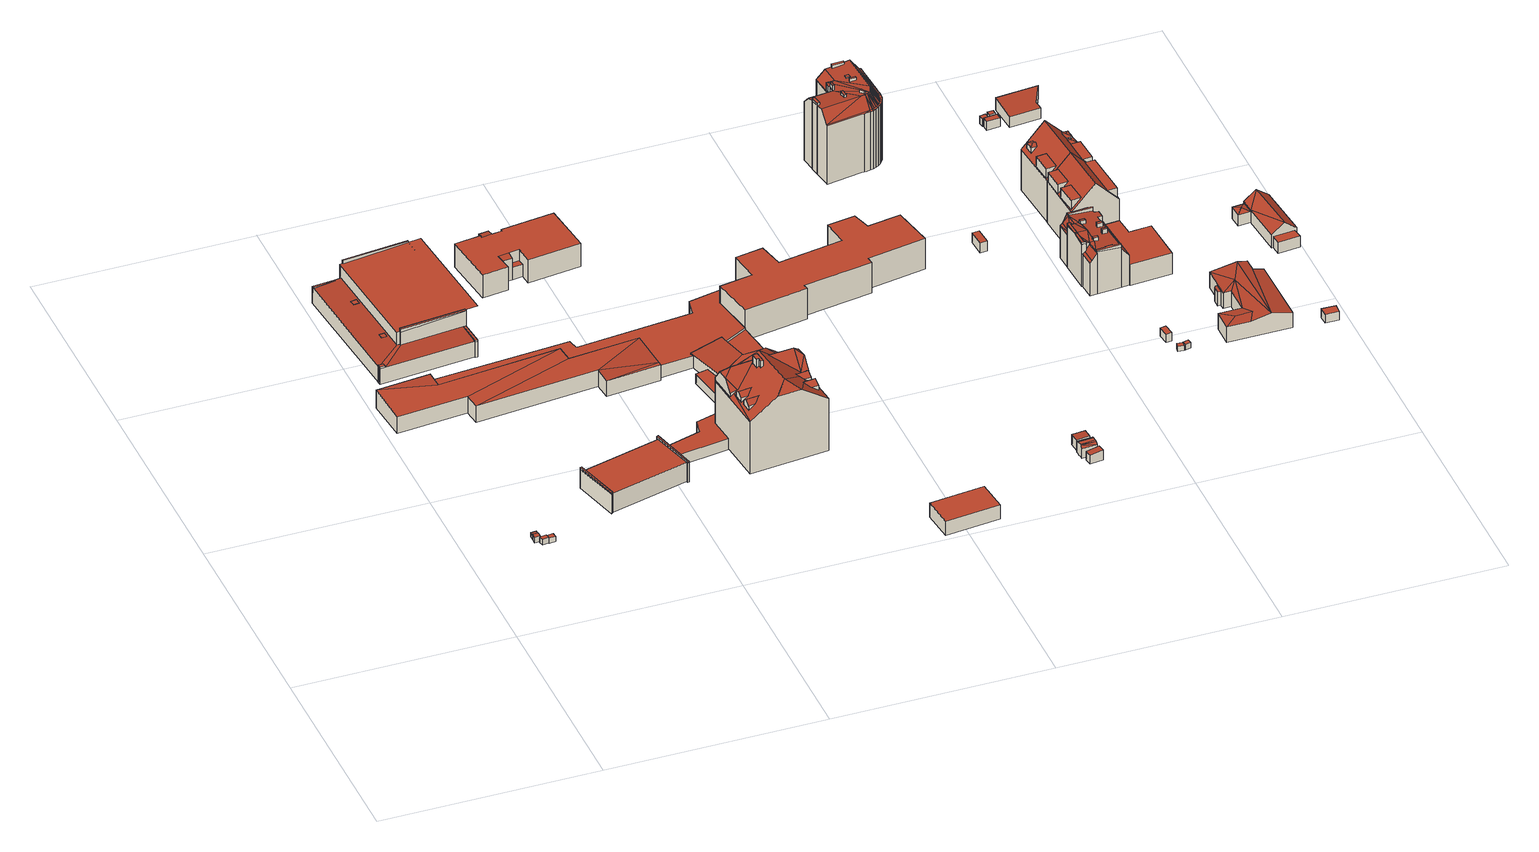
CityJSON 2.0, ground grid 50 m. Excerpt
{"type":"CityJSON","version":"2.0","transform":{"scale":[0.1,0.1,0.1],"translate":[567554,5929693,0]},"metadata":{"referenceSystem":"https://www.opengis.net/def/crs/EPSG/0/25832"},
"CityObjects":{
"building1":{"type":"Building","attributes":{"Grundfläche 2D":"1.519373","Grundhöhe NN":"1.887"},"geometry":[{"type":"Solid","lod":"3","boundaries":[[[[0,1,2,3]],[[4,5,3,2]],[[5,6,0,3]],[[6,7,1,0]],[[7,4,2,1]],[[7,6,5,4]]]],"semantics":{"surfaces":[{"type":"RoofSurface"},{"type":"WallSurface"},{"type":"GroundSurface"}],"values":[[0,1,1,1,1,2]]}}]},
"building2":{"type":"Building","attributes":{"Grundfläche 2D":"1.344573","Grundhöhe NN":"1.877"},"geometry":[{"type":"Solid","lod":"3","boundaries":[[[[8,9,10,11]],[[7,6,11,10]],[[6,12,8,11]],[[12,13,9,8]],[[13,7,10,9]],[[13,12,6,7]]]],"semantics":{"surfaces":[{"type":"RoofSurface"},{"type":"WallSurface"},{"type":"GroundSurface"}],"values":[[0,1,1,1,1,2]]}}]},
"building3":{"type":"Building","attributes":{"Grundfläche 2D":"1.605009","Grundhöhe NN":"1.834"},"geometry":[{"type":"Solid","lod":"3","boundaries":[[[[14,15,16,17]],[[18,19,17,16]],[[19,20,14,17]],[[20,21,15,14]],[[21,18,16,15]],[[21,20,19,18]]]],"semantics":{"surfaces":[{"type":"RoofSurface"},{"type":"WallSurface"},{"type":"GroundSurface"}],"values":[[0,1,1,1,1,2]]}}]},
"building4":{"type":"Building","attributes":{"Grundfläche 2D":"1.623684","Grundhöhe NN":"1.764"},"geometry":[{"type":"Solid","lod":"3","boundaries":[[[[22,23,24,25]],[[26,27,25,24]],[[27,28,22,25]],[[28,29,23,22]],[[29,26,24,23]],[[29,28,27,26]]]],"semantics":{"surfaces":[{"type":"RoofSurface"},{"type":"WallSurface"},{"type":"GroundSurface"}],"values":[[0,1,1,1,1,2]]}}]},
"building5":{"type":"Building","attributes":{"Grundfläche 2D":"718.238903","Grundhöhe NN":"2.064"},"children":["building5-1","building5-2","building5-3","building5-4","building5-5","building5-6","building5-7"],"geometry":[{"type":"Solid","lod":"3","boundaries":[[[[30,31,32,33,34,35,36,37,38,39,40,41,42,43]],[[44,45,46,47,48,49]],[[47,50,51,52]],[[48,47,52,53]],[[54,55,56]],[[55,57,56]],[[57,58,53,52,56]],[[59,48,53]],[[35,34,60,61]],[[48,36,35,61,62,49]],[[36,48,59,37]],[[37,59,53,38]],[[57,63,64,41,40,39,38,53,58]],[[32,31,42,41,64,65]],[[33,32,65,66]],[[34,33,66,60]],[[49,62,67,45,44]],[[47,46,45,67,68]],[[50,47,68,69]],[[51,50,69,70]],[[56,52,51,70,71]],[[54,56,71,72]],[[55,54,72,73]],[[57,55,73,63]],[[61,60,66,65,64,63,73,72,71,70,69,68,67,62]],[[31,30,43,42]]]],"semantics":{"surfaces":[{"type":"RoofSurface"},{"type":"WallSurface"},{"type":"GroundSurface"}],"values":[[0,0,0,0,0,0,0,0,1,1,1,1,1,1,1,1,1,1,1,1,1,1,1,1,2,0]]}}]},
"building5-1":{"type":"BuildingInstallation","parents":["building5"],"geometry":[{"type":"MultiSurface","lod":"3","boundaries":[[[74,75,76,77]],[[78,31,75,74]],[[76,75,31,32]],[[32,33,77,76]],[[33,34,78,74,77]]],"semantics":{"surfaces":[{"type":"RoofSurface"},{"type":"WallSurface"}],"values":[0,1,1,1,1]}}]},
"building5-2":{"type":"BuildingInstallation","parents":["building5"],"geometry":[{"type":"MultiSurface","lod":"3","boundaries":[[[79,80,81,82,83]],[[39,40,41,81,80,79,38]],[[41,42,82,81]],[[42,37,83,82]],[[37,38,79,83]]],"semantics":{"surfaces":[{"type":"RoofSurface"},{"type":"WallSurface"}],"values":[0,1,1,1,1]}}]},
"building5-3":{"type":"BuildingInstallation","parents":["building5"],"geometry":[{"type":"MultiSurface","lod":"3","boundaries":[[[84,85,86,87]],[[88,47,50,85,84]],[[50,51,86,85]],[[51,52,87,86]],[[52,88,84,87]]],"semantics":{"surfaces":[{"type":"RoofSurface"},{"type":"WallSurface"}],"values":[0,1,1,1,1]}}]},
"building5-4":{"type":"BuildingInstallation","parents":["building5"],"geometry":[{"type":"MultiSurface","lod":"3","boundaries":[[[89,44,90,91]],[[91,90,45,46]],[[91,46,89]],[[44,45,90]]],"semantics":{"surfaces":[{"type":"RoofSurface"},{"type":"WallSurface"}],"values":[0,1,1,1]}}]},
"building5-5":{"type":"BuildingInstallation","parents":["building5"],"geometry":[{"type":"MultiSurface","lod":"3","boundaries":[[[92,93,94,95]],[[95,94,96,97]],[[97,98,92,95]],[[93,92,98,99]],[[99,96,94,93]]],"semantics":{"surfaces":[{"type":"RoofSurface"},{"type":"WallSurface"}],"values":[0,1,1,1,1]}}]},
"building5-6":{"type":"BuildingInstallation","parents":["building5"],"geometry":[{"type":"MultiSurface","lod":"3","boundaries":[[[100,101,102,103]],[[103,102,104,105]],[[100,103,105,106]],[[101,100,106,107]],[[102,101,107,104]]],"semantics":{"surfaces":[{"type":"RoofSurface"},{"type":"WallSurface"}],"values":[0,1,1,1,1]}}]},
"building5-7":{"type":"BuildingInstallation","parents":["building5"],"geometry":[{"type":"MultiSurface","lod":"3","boundaries":[[[108,109,110,111,112]],[[54,110,109,108,58,56]],[[111,110,54,55]],[[112,111,55,57]],[[108,112,57,58]]],"semantics":{"surfaces":[{"type":"RoofSurface"},{"type":"WallSurface"}],"values":[0,1,1,1,1]}}]},
"building6":{"type":"Building","attributes":{"Grundfläche 2D":"198.994585","Grundhöhe NN":"1.887"},"children":["building6-1","building6-2"],"geometry":[{"type":"Solid","lod":"3","boundaries":[[[[113,114,115]],[[114,116,115]],[[117,118,119,115,116,120,121]],[[122,120,116]],[[123,124,121]],[[124,117,121]],[[125,119,118]],[[113,115,126,127]],[[114,113,127,128]],[[116,114,128,129]],[[122,116,129,130]],[[120,122,130,131]],[[121,120,131,132]],[[123,121,132,133]],[[124,123,133,134]],[[118,117,124,134,135]],[[125,118,135,136]],[[119,125,136,137]],[[115,119,137,126]],[[129,128,127,126,137,136,135,134,133,132,131,130]]]],"semantics":{"surfaces":[{"type":"RoofSurface"},{"type":"WallSurface"},{"type":"GroundSurface"}],"values":[[0,0,0,0,0,0,0,1,1,1,1,1,1,1,1,1,1,1,1,2]]}}]},
"building6-1":{"type":"BuildingInstallation","parents":["building6"],"geometry":[{"type":"MultiSurface","lod":"3","boundaries":[[[138,139,140,141,142]],[[121,123,140,139,138,125,119]],[[123,124,141,140]],[[124,117,118,142,141]],[[138,142,118,125]]],"semantics":{"surfaces":[{"type":"RoofSurface"},{"type":"WallSurface"}],"values":[0,1,1,1,1]}}]},
"building6-2":{"type":"BuildingInstallation","parents":["building6"],"geometry":[{"type":"MultiSurface","lod":"3","boundaries":[[[143,144,145,146,147]],[[114,116,144,143]],[[116,122,145,144]],[[122,120,115,113,147,146,145]],[[113,114,143,147]]],"semantics":{"surfaces":[{"type":"RoofSurface"},{"type":"WallSurface"}],"values":[0,1,1,1,1]}}]},
"building7":{"type":"Building","attributes":{"Grundfläche 2D":"537.861744","Grundhöhe NN":"2.009"},"geometry":[{"type":"Solid","lod":"3","boundaries":[[[[148,149,150,151,152]],[[153,148,152,154]],[[155,153,154,156]],[[157,156,158]],[[155,156,157]],[[157,158,159]],[[150,149,160]],[[152,151,161,162]],[[154,152,162,163]],[[156,154,163,164]],[[158,156,164,165]],[[159,158,165,166]],[[155,157,159,166,167]],[[153,155,167,168]],[[148,153,168,169]],[[149,148,169,170]],[[160,149,170,171]],[[150,160,171,172]],[[151,150,172,161]],[[161,172,171,170,169,168,167,166,165,164,163,162]]]],"semantics":{"surfaces":[{"type":"RoofSurface"},{"type":"WallSurface"},{"type":"GroundSurface"}],"values":[[0,0,0,0,0,0,0,1,1,1,1,1,1,1,1,1,1,1,1,2]]}}]},
"building8":{"type":"Building","attributes":{"Grundfläche 2D":"500.256795","Grundhöhe NN":"1.927"},"geometry":[{"type":"Solid","lod":"3","boundaries":[[[[173,174,175,176,177,178,179,180,181,182,183,184,185,186,187,188,189,190]],[[191,192,179,178]],[[192,193,180,179]],[[193,194,181,180]],[[194,195,182,181]],[[195,196,183,182]],[[196,197,184,183]],[[197,198,185,184]],[[198,199,186,185]],[[199,200,187,186]],[[200,201,188,187]],[[201,202,189,188]],[[202,203,190,189]],[[203,204,173,190]],[[204,205,174,173]],[[205,206,175,174]],[[206,207,176,175]],[[207,208,177,176]],[[208,191,178,177]],[[201,200,199,198,197,196,195,194,193,192,191,208,207,206,205,204,203,202]]]],"semantics":{"surfaces":[{"type":"RoofSurface"},{"type":"WallSurface"},{"type":"GroundSurface"}],"values":[[0,1,1,1,1,1,1,1,1,1,1,1,1,1,1,1,1,1,1,2]]}}]},
"building9":{"type":"Building","attributes":{"Grundfläche 2D":"268.732165","Grundhöhe NN":"2.288"},"geometry":[{"type":"Solid","lod":"3","boundaries":[[[[209,210,211,212,213]],[[214,215,216,217]],[[218,219,211,210,220,221,222,223,216,215,224,225,226,227]],[[228,229,230,231]],[[212,211,232,233]],[[213,212,233,234]],[[235,209,213,234]],[[217,236,237,230,214]],[[214,230,229,215]],[[219,218,238,239]],[[219,239,232,211]],[[209,220,210]],[[220,209,235,240,221]],[[222,221,240,241]],[[223,222,241,242]],[[216,223,242,236,217]],[[224,215,229,228]],[[243,225,224,228,231,244]],[[226,225,243,245]],[[227,226,245,246]],[[218,227,246,238]],[[231,230,237,244]],[[233,232,239,238,246,245,243,244,237,236,242,241,240,235,234]]]],"semantics":{"surfaces":[{"type":"RoofSurface"},{"type":"WallSurface"},{"type":"GroundSurface"}],"values":[[0,0,0,0,1,1,1,1,1,1,1,1,1,1,1,1,1,1,1,1,1,1,2]]}}]},
"building10":{"type":"Building","attributes":{"Grundfläche 2D":"298.102299","Grundhöhe NN":"1.765"},"geometry":[{"type":"Solid","lod":"3","boundaries":[[[[247,248,249,250,251,252,253,254,255,256,257,258,259,260,261]],[[262,263,247,261]],[[256,255,264,265]],[[266,258,257,256,265,267]],[[259,258,266,268]],[[260,259,268,269]],[[261,260,269,270]],[[248,247,271,272]],[[249,248,272,273]],[[250,249,273,274]],[[251,250,274,275]],[[252,251,275,276]],[[253,252,276,277]],[[254,253,277,278]],[[255,254,278,264]],[[262,261,270,279]],[[263,262,279,280]],[[247,263,280,271]],[[264,278,277,276,275,274,273,272,271,280,279,270,269,268,266,267,265]]]],"semantics":{"surfaces":[{"type":"RoofSurface"},{"type":"WallSurface"},{"type":"GroundSurface"}],"values":[[0,0,1,1,1,1,1,1,1,1,1,1,1,1,1,1,1,1,2]]}}]},
"building11":{"type":"Building","attributes":{"Grundfläche 2D":"290.275700","Grundhöhe NN":"2.151"},"children":["building11-1","building11-2","building11-3","building11-4","building11-5"],"geometry":[{"type":"Solid","lod":"3","boundaries":[[[[281,282,283,284]],[[283,282,285,286]],[[287,286,285]],[[288,285,282]],[[289,290,288]],[[291,292,287,285,288,290,293]],[[294,295,296,297]],[[298,299,295,300,301]],[[296,295,299]],[[298,302,299]],[[303,304,305,306]],[[299,302,305,304]],[[296,299,304]],[[307,306,305,302,298,301,308,309,310,311]],[[312,313,314,315,316,317,307]],[[314,313,312,307,311,310,309,316,315]],[[300,318,308,301]],[[294,318,300,295]],[[319,308,318]],[[283,308,319]],[[320,321,322,323,324,325]],[[326,309,308,286,287,292,291,293,290,324,323]],[[308,283,286]],[[316,309,326]],[[321,320,325,289,288,282,281,284]],[[290,289,325,324]],[[284,283,321]],[[294,297,327]],[[307,328,303,306]],[[304,303,328,327,297,296]],[[328,307,329,330]],[[327,328,330,331]],[[319,318,294,327,331,332,333,322,321,283]],[[323,322,333,334]],[[317,316,326,323,334,335]],[[307,317,335,329]],[[335,334,333,332,331,330,329]]]],"semantics":{"surfaces":[{"type":"RoofSurface"},{"type":"WallSurface"},{"type":"GroundSurface"}],"values":[[0,0,0,0,0,0,0,0,0,0,0,0,0,0,0,0,0,0,0,0,0,0,0,0,1,1,1,1,1,1,1,1,1,1,1,1,2]]}}]},
"building11-1":{"type":"BuildingInstallation","parents":["building11"],"geometry":[{"type":"MultiSurface","lod":"3","boundaries":[[[336,337,338,339,340]],[[341,342,336,340,343]],[[339,344,345,343,340]],[[341,343,345]],[[339,338,344]]],"semantics":{"surfaces":[{"type":"RoofSurface"},{"type":"WallSurface"}],"values":[0,0,1,1,1]}}]},
"building11-2":{"type":"BuildingInstallation","parents":["building11"],"geometry":[{"type":"MultiSurface","lod":"3","boundaries":[[[314,346,347,348,349,350]],[[351,352,353,347,346,315,354]],[[349,348,355]],[[353,352,356]],[[353,356,355,348,347]]],"semantics":{"surfaces":[{"type":"RoofSurface"},{"type":"WallSurface"}],"values":[0,0,1,1,1]}}]},
"building11-3":{"type":"BuildingInstallation","parents":["building11"],"geometry":[{"type":"MultiSurface","lod":"3","boundaries":[[[357,358,359,360,361,362,363,364]],[[365,366,367,362,361,310,368]],[[369,311,358,357,364]],[[367,366,365,313,370]],[[370,312,369,364,363,362,367]]],"semantics":{"surfaces":[{"type":"RoofSurface"},{"type":"WallSurface"}],"values":[0,0,1,1,1]}}]},
"building11-4":{"type":"BuildingInstallation","parents":["building11"],"geometry":[{"type":"MultiSurface","lod":"3","boundaries":[[[371,372,373,374,375]],[[376,377,378,371,375,379]],[[374,373,380]],[[374,380,381,379,375]],[[381,377,376,379]]],"semantics":{"surfaces":[{"type":"RoofSurface"},{"type":"WallSurface"}],"values":[0,0,1,1,1]}}]},
"building11-5":{"type":"BuildingInstallation","parents":["building11"],"geometry":[{"type":"MultiSurface","lod":"3","boundaries":[[[382,383,384,385,386,387,388]],[[389,390,383,382]],[[390,391,392,385,384,383]],[[392,393,386,385]],[[393,394,387,386]],[[394,395,388,387]],[[395,389,382,388]]],"semantics":{"surfaces":[{"type":"RoofSurface"},{"type":"WallSurface"}],"values":[0,1,1,1,1,1,1]}}]},
"building12":{"type":"Building","attributes":{"Grundfläche 2D":"169.307120","Grundhöhe NN":"2.047"},"geometry":[{"type":"Solid","lod":"3","boundaries":[[[[396,397,398,399,400,401,402,403]],[[404,405,406,407]],[[401,400,408,409]],[[396,403,402,401,409,410]],[[397,396,410,411]],[[405,412,408,400,399,398,397,411,413,406]],[[407,406,413,414]],[[404,407,414,415]],[[405,404,415,412]],[[411,410,409,408,412,415,414,413]]]],"semantics":{"surfaces":[{"type":"RoofSurface"},{"type":"WallSurface"},{"type":"GroundSurface"}],"values":[[0,0,1,1,1,1,1,1,1,2]]}}]},
"building13":{"type":"Building","attributes":{"Grundfläche 2D":"92.782689","Grundhöhe NN":"1.814"},"geometry":[{"type":"Solid","lod":"3","boundaries":[[[[416,417,418,419]],[[420,421,419,418]],[[421,422,416,419]],[[422,423,417,416]],[[423,420,418,417]],[[423,422,421,420]]]],"semantics":{"surfaces":[{"type":"RoofSurface"},{"type":"WallSurface"},{"type":"GroundSurface"}],"values":[[0,1,1,1,1,2]]}}]},
"building14":{"type":"Building","attributes":{"Grundfläche 2D":"589.089530","Grundhöhe NN":"1.887"},"geometry":[{"type":"Solid","lod":"3","boundaries":[[[[424,425,426,427]],[[428,429,430,431,432,433,434,435,436,437,438,439,440,441,442,443]],[[424,427,444,445]],[[432,431,446,447]],[[433,432,447,448]],[[434,433,448,449]],[[435,434,449,450]],[[426,436,435,450,444,427]],[[436,426,425,437]],[[451,438,437,425,424,445]],[[439,438,451,452]],[[440,439,452,203]],[[441,440,203,202]],[[442,441,202,201]],[[443,442,201,453]],[[428,443,453,454]],[[429,428,454,455]],[[430,429,455,456]],[[431,430,456,446]],[[449,448,447,446,456,455,454,453,201,202,203,452,451,445,444,450]]]],"semantics":{"surfaces":[{"type":"RoofSurface"},{"type":"WallSurface"},{"type":"GroundSurface"}],"values":[[0,0,1,1,1,1,1,1,1,1,1,1,1,1,1,1,1,1,1,2]]}}]},
"building15":{"type":"Building","attributes":{"Grundfläche 2D":"4.986907","Grundhöhe NN":"2.460"},"geometry":[{"type":"Solid","lod":"3","boundaries":[[[[457,458,459,460]],[[461,462,460,459]],[[462,463,457,460]],[[463,464,458,457]],[[464,461,459,458]],[[464,463,462,461]]]],"semantics":{"surfaces":[{"type":"RoofSurface"},{"type":"WallSurface"},{"type":"GroundSurface"}],"values":[[0,1,1,1,1,2]]}}]},
"building16":{"type":"Building","attributes":{"Grundfläche 2D":"8.362796","Grundhöhe NN":"2.492"},"geometry":[{"type":"Solid","lod":"3","boundaries":[[[[465,466,467]],[[468,466,465]],[[469,470,468]],[[470,466,468]],[[470,469,471,472,473]],[[474,472,471]],[[475,472,474]],[[476,477,474]],[[477,475,474]],[[465,467,478,479]],[[476,474,471,469,468,465,479,480]],[[477,476,480,481]],[[467,466,470,473,472,475,477,481,482,483,484,485,478]],[[484,483,482,481,480,479,478,485]]]],"semantics":{"surfaces":[{"type":"RoofSurface"},{"type":"WallSurface"},{"type":"GroundSurface"}],"values":[[0,0,0,0,0,0,0,0,0,1,1,1,1,2]]}}]},
"building17":{"type":"Building","attributes":{"Grundfläche 2D":"6.580173","Grundhöhe NN":"2.599"},"geometry":[{"type":"Solid","lod":"3","boundaries":[[[[486,487,488,489]],[[490,491,489,488]],[[491,492,486,489]],[[492,493,487,486]],[[493,490,488,487]],[[493,492,491,490]]]],"semantics":{"surfaces":[{"type":"RoofSurface"},{"type":"WallSurface"},{"type":"GroundSurface"}],"values":[[0,1,1,1,1,2]]}}]},
"building18":{"type":"Building","attributes":{"Grundfläche 2D":"190.829527","Grundhöhe NN":"1.516"},"children":["building18-1","building18-2","building18-3","building18-4","building18-5","building18-6","building18-7"],"geometry":[{"type":"Solid","lod":"3","boundaries":[[[[494,495,496,497,498]],[[499,500,495,494]],[[501,502,495,500]],[[503,502,501]],[[503,504,505,506,502]],[[504,507,508,505]],[[507,509,510,508]],[[509,511,512,510]],[[511,513,514,512]],[[513,515,516,514]],[[516,515,517,518,519]],[[520,518,517]],[[521,522,523,520]],[[523,518,520]],[[524,525,522]],[[525,523,522]],[[526,527,528,529,530,531]],[[532,533,534,535,536,537,538,539]],[[540,529,528]],[[528,541,540]],[[538,537,540,542,543]],[[540,541,544,545,538,543,542]],[[546,547,540,537,548]],[[529,549,550]],[[551,552,549,529,540,553]],[[530,523,525]],[[530,529,523]],[[523,529,518]],[[518,529,519]],[[519,550,516]],[[529,550,519]],[[516,549,514]],[[550,549,516]],[[527,554,555,528]],[[554,556,555]],[[557,539,538,558,556]],[[496,537,536]],[[495,548,537,496]],[[502,548,495]],[[546,548,502]],[[547,508,553,540]],[[514,552,512]],[[549,552,514]],[[512,551,510]],[[552,551,512]],[[510,553,508]],[[551,553,510]],[[508,547,505]],[[505,546,506]],[[547,546,505]],[[506,546,502]],[[555,541,528]],[[538,545,558]],[[556,544,541,555]],[[545,544,556,558]],[[494,498,497,559,560,561]],[[562,500,499,494,561,563]],[[501,500,562,564]],[[503,501,564,565]],[[504,503,565,566]],[[507,504,566,567]],[[509,507,567,568]],[[511,509,568,569]],[[513,511,569,570]],[[515,513,570,571]],[[517,515,571,572]],[[520,517,572,573]],[[574,522,521,520,573,575]],[[524,522,574,576]],[[577,554,527,526,531,530,525,524,576,578]],[[556,554,577,579]],[[557,556,579,580]],[[532,539,557,580,581]],[[533,532,581,582]],[[534,533,582,583]],[[535,534,583,584]],[[559,497,496,536,535,584,585]],[[577,578,576,574,575,573,572,571,570,569,568,567,566,565,564,562,563,561,560,559,585,584,583,582,581,580,579]]]],"semantics":{"surfaces":[{"type":"RoofSurface"},{"type":"WallSurface"},{"type":"GroundSurface"}],"values":[[0,0,0,0,0,0,0,0,0,0,0,0,0,0,0,0,0,0,0,0,0,0,0,0,0,0,0,0,0,0,0,0,0,0,0,0,0,0,0,0,0,0,0,0,0,0,0,0,0,0,0,1,1,1,1,1,1,1,1,1,1,1,1,1,1,1,1,1,1,1,1,1,1,1,1,1,1,2]]}}]},
"building18-1":{"type":"BuildingInstallation","parents":["building18"],"geometry":[{"type":"MultiSurface","lod":"3","boundaries":[[[586,587,588,589]],[[589,588,545,538]],[[586,589,538,590]],[[587,586,590,591]],[[588,587,591,545]]],"semantics":{"surfaces":[{"type":"RoofSurface"},{"type":"WallSurface"}],"values":[0,1,1,1,1]}}]},
"building18-2":{"type":"BuildingInstallation","parents":["building18"],"geometry":[{"type":"MultiSurface","lod":"3","boundaries":[[[592,593,594,595,596,597]],[[595,594,533,534]],[[598,597,596,595,534,535]],[[592,597,598,599]],[[533,594,593,592,599,532]]],"semantics":{"surfaces":[{"type":"RoofSurface"},{"type":"WallSurface"}],"values":[0,1,1,1,1]}}]},
"building18-3":{"type":"BuildingInstallation","parents":["building18"],"geometry":[{"type":"MultiSurface","lod":"3","boundaries":[[[600,601,602,603]],[[603,602,604,605]],[[600,603,605,606]],[[601,600,606,607]],[[602,601,607,604]]],"semantics":{"surfaces":[{"type":"RoofSurface"},{"type":"WallSurface"}],"values":[0,1,1,1,1]}}]},
"building18-4":{"type":"BuildingInstallation","parents":["building18"],"geometry":[{"type":"MultiSurface","lod":"3","boundaries":[[[608,609,610,611]],[[608,611,531,526]],[[526,612,609,608]],[[610,609,612,613]],[[613,531,611,610]]],"semantics":{"surfaces":[{"type":"RoofSurface"},{"type":"WallSurface"}],"values":[0,1,1,1,1]}}]},
"building18-5":{"type":"BuildingInstallation","parents":["building18"],"geometry":[{"type":"MultiSurface","lod":"3","boundaries":[[[614,615,616,617,618]],[[619,620,616,615]],[[620,621,617,616]],[[542,622,618,617,621]],[[622,543,619,615,614,618]]],"semantics":{"surfaces":[{"type":"RoofSurface"},{"type":"WallSurface"}],"values":[0,1,1,1,1]}}]},
"building18-6":{"type":"BuildingInstallation","parents":["building18"],"geometry":[{"type":"MultiSurface","lod":"3","boundaries":[[[623,624,625,626]],[[626,625,627,628]],[[623,626,628,629]],[[624,623,629,630]],[[625,624,630,627]]],"semantics":{"surfaces":[{"type":"RoofSurface"},{"type":"WallSurface"}],"values":[0,1,1,1,1]}}]},
"building18-7":{"type":"BuildingInstallation","parents":["building18"],"geometry":[{"type":"MultiSurface","lod":"3","boundaries":[[[631,632,633,634]],[[634,633,635,636]],[[631,634,636,637]],[[632,631,637,638]],[[633,632,638,635]]],"semantics":{"surfaces":[{"type":"RoofSurface"},{"type":"WallSurface"}],"values":[0,1,1,1,1]}}]},
"building19":{"type":"Building","attributes":{"Grundfläche 2D":"6.415552","Grundhöhe NN":"3.605"},"geometry":[{"type":"Solid","lod":"3","boundaries":[[[[639,640,641,642]],[[643,644,642,641]],[[644,645,639,642]],[[645,646,640,639]],[[646,643,641,640]],[[646,645,644,643]]]],"semantics":{"surfaces":[{"type":"RoofSurface"},{"type":"WallSurface"},{"type":"GroundSurface"}],"values":[[0,1,1,1,1,2]]}}]},
"building20":{"type":"Building","attributes":{"Grundfläche 2D":"3.447989","Grundhöhe NN":"3.231"},"geometry":[{"type":"Solid","lod":"3","boundaries":[[[[647,648,649,650]],[[651,652,650,649]],[[652,653,647,650]],[[653,654,648,647]],[[654,651,649,648]],[[654,653,652,651]]]],"semantics":{"surfaces":[{"type":"RoofSurface"},{"type":"WallSurface"},{"type":"GroundSurface"}],"values":[[0,1,1,1,1,2]]}}]},
"building21":{"type":"Building","attributes":{"Grundfläche 2D":"1.424870","Grundhöhe NN":"3.141"},"geometry":[{"type":"Solid","lod":"3","boundaries":[[[[655,656,657,658]],[[659,660,658,657]],[[660,661,655,658]],[[661,662,656,655]],[[662,659,657,656]],[[662,661,660,659]]]],"semantics":{"surfaces":[{"type":"RoofSurface"},{"type":"WallSurface"},{"type":"GroundSurface"}],"values":[[0,1,1,1,1,2]]}}]},
"building22":{"type":"Building","attributes":{"Grundfläche 2D":"1.291662","Grundhöhe NN":"3.035"},"geometry":[{"type":"Solid","lod":"3","boundaries":[[[[663,664,665,666]],[[667,668,666,665]],[[668,669,663,666]],[[669,670,664,663]],[[670,667,665,664]],[[670,669,668,667]]]],"semantics":{"surfaces":[{"type":"RoofSurface"},{"type":"WallSurface"},{"type":"GroundSurface"}],"values":[[0,1,1,1,1,2]]}}]},
"building23":{"type":"Building","attributes":{"Grundfläche 2D":"251.680455","Grundhöhe NN":"1.341"},"children":["building23-1","building23-2","building23-3","building23-4","building23-5","building23-6","building23-7"],"geometry":[{"type":"MultiSurface","lod":"3","boundaries":[[[671,672,673,674,675,676,677,678,679,680,681,682,683,684,685,686,687,688,689,690,691]],[[692,673,672]],[[693,692,694,695,696,697]],[[674,673,692,693,698]],[[699,700,701,702,703,704,705,706,707,697,708,709]],[[705,693,697,707,706]],[[679,678,705]],[[677,710,693,705,678]],[[711,712,713,714,715,716,717]],[[718,719,720,721,722,723,724]],[[725,721,720,726,727]],[[728,672,671]],[[728,729,672]],[[672,729,692,730]],[[728,731,729]],[[732,729,731]],[[733,734,735,736,737,738,739,740,741,742]],[[693,710,677,678,677,676,675,674,673,674,698]],[[714,743,744,715]],[[716,715,744,745]],[[717,716,745,746]],[[711,717,746,747]],[[712,711,747,748]],[[713,712,748,749]],[[725,727,750,751]],[[722,721,725,751,752]],[[731,728,671,753,754]],[[754,755,732,731]],[[692,672,671,672,730]],[[694,692,729,695]],[[695,729,732,755]],[[697,696,695,755,756,709,708]],[[720,719,703,702,701,700,699,709,756,750,727,726]],[[703,719,718,704]],[[704,718,724,705]],[[752,680,679,705,724,757,722]],[[680,752,758,741,681]],[[681,741,740,682]],[[682,740,739,683]],[[683,739,738,684]],[[684,738,737,685]],[[685,737,736,686]],[[686,736,735,687]],[[688,687,735,734,689]],[[689,734,759,760,690]],[[671,691,761,753]],[[691,690,760,761]],[[741,758,743,714,742]],[[742,714,713,733]],[[733,713,749,759,734]],[[746,745,744,743,758,752,751,750,756,755,754,753,761,760,759,749,748,747]]],"semantics":{"surfaces":[{"type":"RoofSurface"},{"type":"WallSurface"},{"type":"GroundSurface"}],"values":[0,0,0,0,0,0,0,0,0,0,0,0,0,0,0,0,0,1,1,1,1,1,1,1,1,1,1,1,1,1,1,1,1,1,1,1,1,1,1,1,1,1,1,1,1,1,1,1,1,1,2]}}]},
"building23-1":{"type":"BuildingInstallation","parents":["building23"],"geometry":[{"type":"MultiSurface","lod":"3","boundaries":[[[762,763,764,765,766,767,768,769]],[[763,762,691,671]],[[763,671,672,764]],[[770,771,688,767,766,765,764,672]],[[688,689,768,767]],[[689,690,769,768]],[[690,691,762,769]]],"semantics":{"surfaces":[{"type":"RoofSurface"},{"type":"WallSurface"}],"values":[0,1,1,1,1,1,1]}}]},
"building23-2":{"type":"BuildingInstallation","parents":["building23"],"geometry":[{"type":"MultiSurface","lod":"3","boundaries":[[[772,773,774,775]],[[775,774,776,777]],[[772,775,777,778]],[[773,772,778,779]],[[774,773,779,776]]],"semantics":{"surfaces":[{"type":"RoofSurface"},{"type":"WallSurface"}],"values":[0,1,1,1,1]}}]},
"building23-3":{"type":"BuildingInstallation","parents":["building23"],"geometry":[{"type":"MultiSurface","lod":"3","boundaries":[[[780,781,782,783,784,785]],[[786,787,781,780]],[[788,783,782,781,787,677]],[[788,789,784,783]],[[780,785,784,789,676,710,786]]],"semantics":{"surfaces":[{"type":"RoofSurface"},{"type":"WallSurface"}],"values":[0,1,1,1,1]}}]},
"building23-4":{"type":"BuildingInstallation","parents":["building23"],"geometry":[{"type":"MultiSurface","lod":"3","boundaries":[[[790,791,792,793,794,795]],[[796,797,793,792]],[[797,698,675,798,795,794,793]],[[798,799,790,795]],[[796,792,791,790,799,674]]],"semantics":{"surfaces":[{"type":"RoofSurface"},{"type":"WallSurface"}],"values":[0,1,1,1,1]}}]},
"building23-5":{"type":"BuildingInstallation","parents":["building23"],"geometry":[{"type":"MultiSurface","lod":"3","boundaries":[[[800,801,802,803,804,805,806,807]],[[805,804,680,681]],[[806,805,681,682]],[[807,806,682,808]],[[809,800,807,808]],[[801,800,809,810]],[[802,801,810,811]],[[803,802,811,679]],[[804,803,679,680]]],"semantics":{"surfaces":[{"type":"RoofSurface"},{"type":"WallSurface"}],"values":[0,1,1,1,1,1,1,1,1]}}]},
"building23-6":{"type":"BuildingInstallation","parents":["building23"],"geometry":[{"type":"MultiSurface","lod":"3","boundaries":[[[812,813,707,814,708,815,816,817,818,819]],[[820,821,822,696,823,824,825,826,827]],[[696,822,695]],[[815,708,709]],[[815,709,699,700,701,702,703,818,817,816]],[[703,704,828,819,818]],[[828,829,812,819]],[[830,706,813,812,829]],[[824,831,825]],[[831,832,826,825]],[[832,833,827,826]],[[833,834,694,695,822,821,820,827]]],"semantics":{"surfaces":[{"type":"RoofSurface"},{"type":"WallSurface"}],"values":[0,0,1,1,1,1,1,1,1,1,1,1]}}]},
"building23-7":{"type":"BuildingInstallation","parents":["building23"],"geometry":[{"type":"MultiSurface","lod":"3","boundaries":[[[835,836,837,838]],[[838,837,839,840]],[[835,838,840,841]],[[836,835,841,842]],[[837,836,842,839]]],"semantics":{"surfaces":[{"type":"RoofSurface"},{"type":"WallSurface"}],"values":[0,1,1,1,1]}}]},
"building24":{"type":"Building","attributes":{"Grundfläche 2D":"130.391544","Grundhöhe NN":"1.666"},"geometry":[{"type":"Solid","lod":"3","boundaries":[[[[843,844,845,846]],[[847,848,849,850]],[[851,852,853,854]],[[855,856,857,858],[859,860,854,853]],[[861,855,858,862],[846,845,863,864],[847,865,866,848]],[[864,863,844,843]],[[845,844,863]],[[864,843,846]],[[850,849,866,865]],[[850,865,847]],[[848,866,849]],[[859,853,852]],[[851,854,860]],[[860,859,852,851]],[[862,858,857,867,868]],[[861,862,868,869]],[[856,855,861,869,870]],[[857,856,870,867]],[[868,867,870,869]]]],"semantics":{"surfaces":[{"type":"RoofSurface"},{"type":"WallSurface"},{"type":"GroundSurface"}],"values":[[0,0,0,0,0,1,1,1,1,1,1,1,1,1,1,1,1,1,2]]}}]},
"building25":{"type":"Building","attributes":{"Grundfläche 2D":"134.096899","Grundhöhe NN":"1.842"},"children":["building25-1","building25-2","building25-3"],"geometry":[{"type":"Solid","lod":"3","boundaries":[[[[871,872,873,874,875,876]],[[877,878,879,880]],[[862,858,881,882],[877,883,884,878]],[[857,885,881,858],[886,872,871,876,887,888]],[[875,887,876]],[[874,873,872,886,888]],[[875,874,888,887]],[[880,879,884,883]],[[880,883,877]],[[878,884,879]],[[862,882,889,890]],[[857,858,862,890,891]],[[885,857,891,892]],[[889,882,881,885,892]],[[890,889,892,891]]]],"semantics":{"surfaces":[{"type":"RoofSurface"},{"type":"WallSurface"},{"type":"GroundSurface"}],"values":[[0,0,0,0,1,1,1,1,1,1,1,1,1,1,2]]}}]},
"building25-1":{"type":"BuildingInstallation","parents":["building25"],"geometry":[{"type":"MultiSurface","lod":"3","boundaries":[[[893,894,895,896,897]],[[895,894,898]],[[898,894,893,899,900]],[[901,896,895]],[[898,900,902]],[[895,898,902,901]]],"semantics":{"surfaces":[{"type":"RoofSurface"},{"type":"WallSurface"}],"values":[0,0,0,1,1,1]}}]},
"building25-2":{"type":"BuildingInstallation","parents":["building25"],"geometry":[{"type":"MultiSurface","lod":"3","boundaries":[[[903,904,905,906,907]],[[905,904,908]],[[908,904,903,909,910]],[[905,911,906]],[[910,912,908]],[[905,908,912,911]]],"semantics":{"surfaces":[{"type":"RoofSurface"},{"type":"WallSurface"}],"values":[0,0,0,1,1,1]}}]},
"building25-3":{"type":"BuildingInstallation","parents":["building25"],"geometry":[{"type":"MultiSurface","lod":"3","boundaries":[[[913,914,915,916,917]],[[915,914,918]],[[918,914,913,919,920]],[[915,921,916]],[[920,922,918]],[[915,918,922,921]]],"semantics":{"surfaces":[{"type":"RoofSurface"},{"type":"WallSurface"}],"values":[0,0,0,1,1,1]}}]},
"building26":{"type":"Building","attributes":{"Grundfläche 2D":"1.536042","Grundhöhe NN":"2.881"},"geometry":[{"type":"Solid","lod":"3","boundaries":[[[[923,924,925,926]],[[927,928,926,925]],[[928,929,923,926]],[[929,930,924,923]],[[930,927,925,924]],[[930,929,928,927]]]],"semantics":{"surfaces":[{"type":"RoofSurface"},{"type":"WallSurface"},{"type":"GroundSurface"}],"values":[[0,1,1,1,1,2]]}}]},
"building27":{"type":"Building","attributes":{"Grundfläche 2D":"211.890875","Grundhöhe NN":"2.385"},"geometry":[{"type":"Solid","lod":"3","boundaries":[[[[931,932,933,934]],[[933,935,936,934]],[[937,938,936]],[[936,938,934]],[[939,938,937]],[[940,938,939]],[[941,938,940]],[[941,942,943,944]],[[944,945,934,938,941]],[[946,943,942]],[[945,944,943,946]],[[947,948,949,950,951,952,953,954]],[[932,931,955,956]],[[933,932,956,957]],[[935,933,957,958]],[[937,936,935,958,959]],[[952,960,961,939,937,959,962,953]],[[940,939,961,963]],[[941,940,963,964]],[[942,941,964,965]],[[946,942,965,966]],[[931,934,945,946,966,955]],[[954,953,962,967]],[[947,954,967,968]],[[948,947,968,969]],[[949,948,969,970]],[[950,949,970,971]],[[951,950,971,972]],[[952,951,972,960]],[[959,958,957,956,955,966,965,964,963,961,960,972,971,970,969,968,967,962]]]],"semantics":{"surfaces":[{"type":"RoofSurface"},{"type":"WallSurface"},{"type":"GroundSurface"}],"values":[[0,0,0,0,0,0,0,0,0,0,0,0,1,1,1,1,1,1,1,1,1,1,1,1,1,1,1,1,1,2]]}}]},
"building28":{"type":"Building","attributes":{"Grundfläche 2D":"59.918976","Grundhöhe NN":"2.881"},"geometry":[{"type":"Solid","lod":"3","boundaries":[[[[973,974,975,976]],[[977,978,979,980]],[[981,982,983,984,985,986]],[[987,988,976,975]],[[988,989,973,976]],[[989,990,974,973]],[[990,987,975,974]],[[991,992,980,979]],[[992,993,977,980]],[[993,994,978,977]],[[994,991,979,978]],[[982,981,995,996]],[[983,982,996,997]],[[998,985,984,983,997,999]],[[986,985,998,1000]],[[981,986,1000,995]],[[990,989,988,987]],[[994,993,992,991]],[[998,999,997,996,995,1000]]]],"semantics":{"surfaces":[{"type":"RoofSurface"},{"type":"WallSurface"},{"type":"GroundSurface"}],"values":[[0,0,0,1,1,1,1,1,1,1,1,1,1,1,1,1,2,2,2]]}}]},
"building29":{"type":"Building","attributes":{"Grundfläche 2D":"6.500240","Grundhöhe NN":"2.273"},"geometry":[{"type":"Solid","lod":"3","boundaries":[[[[1001,1002,1003,1004]],[[1005,1006,1004,1003]],[[1006,1007,1001,1004]],[[1007,1008,1002,1001]],[[1008,1005,1003,1002]],[[1008,1007,1006,1005]]]],"semantics":{"surfaces":[{"type":"RoofSurface"},{"type":"WallSurface"},{"type":"GroundSurface"}],"values":[[0,1,1,1,1,2]]}}]},
"building30":{"type":"Building","attributes":{"Grundfläche 2D":"94.720302","Grundhöhe NN":"0.839"},"geometry":[{"type":"Solid","lod":"3","boundaries":[[[[1009,1010,1011,1012]],[[1013,1014,1010]],[[1014,1011,1010]],[[1015,1016,1017,1011,1014]],[[1018,1019,1020]],[[1018,1021,1019]],[[1018,1020,1022]],[[1018,1022,1021]],[[1023,1024,1025,1026]],[[1027,1028,1013,1010,1009,1012,1029,1030,1019,1021]],[[1026,1031,1032,1016,1015,1014,1013,1028,1033,1023]],[[1017,1016,1032,1034]],[[1029,1012,1011,1017,1034]],[[1020,1019,1030,1035]],[[1022,1020,1035,1036]],[[1021,1022,1036,1027]],[[1024,1023,1033,1037]],[[1025,1024,1037,1038]],[[1026,1025,1038,1031]],[[1031,1038,1037,1033,1028,1027,1036,1035,1030,1029,1034,1032]]]],"semantics":{"surfaces":[{"type":"RoofSurface"},{"type":"WallSurface"},{"type":"GroundSurface"}],"values":[[0,0,0,0,0,0,0,0,0,1,1,1,1,1,1,1,1,1,1,2]]}}]}
},
"vertices":[
[159,291,33],[147,291,33],[147,278,33],[159,279,33],[147,278,19],[159,279,19],[159,291,19],[147,291,19],
[159,303,29],[147,302,29],[147,291,29],[159,291,29],[159,303,19],[147,302,19],
[174,270,32],[173,280,32],[158,278,32],[160,267,32],[158,278,18],[160,267,18],[174,270,18],[173,280,18],
[189,269,31],[188,281,31],[174,279,31],[175,268,31],[174,279,18],[175,268,18],[189,269,18],[188,281,18],
[267,1250,102],[238,1247,101],[238,1251,101],[88,1237,95],[89,1235,95],[82,1234,95],[107,970,95],[114,971,95],[114,967,95],[258,981,100],[263,981,101],[264,981,101],[263,985,101],[292,988,102],[68,1228,63],[17,1223,60],[18,1219,60],[46,915,60],[107,970,63],[82,1229,63],[45,915,60],[46,907,60],[57,908,60],[114,967,63],[263,925,60],[268,925,60],[262,927,60],[263,981,63],[258,981,63],[114,971,63],[89,1235,21],[82,1234,21],[82,1229,21],[263,981,21],[264,981,21],[238,1251,21],[88,1237,21],[17,1223,21],[46,915,21],[45,915,21],[46,907,21],[262,927,21],[263,925,21],[268,925,21],
[89,1233,103],[238,1247,103],[238,1251,103],[88,1237,103],[89,1233,95],
[114,967,103],[263,981,103],[264,981,103],[263,985,103],[114,971,103],
[56,916,65],[45,915,65],[46,907,65],[57,908,65],[56,916,60],
[68,1224,63],[17,1223,63],[18,1219,63],
[97,1016,64],[85,1015,64],[86,1003,64],[98,1004,64],[86,1003,63],[98,1004,63],[97,1016,63],[85,1015,63],
[86,1133,64],[85,1146,64],[72,1144,64],[74,1132,64],[72,1144,63],[74,1132,63],[86,1133,63],[85,1146,63],
[258,981,64],[262,927,64],[263,925,64],[268,925,64],[263,981,64],
[307,426,66],[303,425,66],[309,418,66],[331,317,68],[506,422,67],[493,471,66],[490,465,66],[335,320,68],[516,367,68],[335,319,68],[517,362,68],[521,364,68],[489,470,66],[309,418,19],[307,426,19],[303,425,19],[331,317,19],[335,319,19],[335,320,19],[516,367,19],[517,362,19],[521,364,19],[493,471,19],[489,470,19],[490,465,19],
[489,470,71],[516,367,71],[517,362,71],[521,364,71],[493,471,71],
[303,425,71],[331,317,71],[335,319,71],[335,320,71],[307,426,71],
[416,836,64],[136,808,64],[9,834,66],[18,735,62],[180,751,62],[420,797,64],[184,713,62],[582,813,64],[464,740,62],[591,724,60],[468,702,60],[592,714,60],[133,846,66],[18,735,20],[180,751,20],[184,713,20],[464,740,20],[468,702,20],[592,714,20],[582,813,20],[420,797,20],[416,836,20],[136,808,20],[133,846,20],[9,834,20],
[859,939,50],[731,912,50],[723,872,50],[456,846,50],[450,870,50],[133,846,50],[136,808,50],[416,836,50],[420,797,50],[582,813,50],[591,724,50],[670,732,50],[668,739,50],[745,762,50],[747,752,50],[805,784,50],[788,885,50],[864,898,50],[133,846,19],[136,808,19],[416,836,19],[420,797,19],[582,813,19],[591,724,19],[670,732,19],[668,739,19],[745,762,19],[747,752,19],[805,784,19],[788,885,19],[864,898,19],[859,939,19],[731,912,19],[723,872,19],[456,846,19],[450,870,19],
[395,1240,81],[395,1234,82],[419,1237,82],[417,1252,80],[394,1249,80],[430,1148,78],[428,1163,82],[403,1160,82],[405,1145,78],[443,1245,82],[443,1240,82],[395,1240,82],[335,1233,82],[350,1111,82],[409,1118,82],[452,1166,82],[457,1126,82],[579,1141,82],[564,1260,82],[452,1166,54],[428,1163,54],[430,1148,54],[454,1151,54],[419,1237,23],[417,1252,23],[394,1249,23],[395,1240,23],[405,1145,23],[430,1148,23],[443,1245,23],[443,1240,23],[335,1233,23],[350,1111,23],[409,1118,23],[457,1126,23],[454,1151,23],[579,1141,23],[564,1260,23],
[785,607,47],[791,586,47],[719,566,47],[722,553,47],[596,518,47],[590,484,47],[496,457,47],[506,422,47],[637,441,47],[630,500,47],[631,501,47],[811,520,47],[817,467,47],[853,473,47],[829,621,47],[805,784,47],[747,752,47],[637,441,18],[630,500,18],[811,520,18],[631,501,18],[817,467,18],[853,473,18],[829,621,18],[785,607,18],[791,586,18],[719,566,18],[722,553,18],[596,518,18],[590,484,18],[496,457,18],[506,422,18],[805,784,18],[747,752,18],
[631,500,165],[633,481,191],[648,502,168],[631,501,165],[654,469,207],[666,494,180],[706,475,207],[636,454,191],[638,435,165],[655,437,168],[679,455,186],[680,455,187],[656,437,169],[794,518,166],[793,518,166],[814,500,189],[811,520,166],[740,479,207],[797,484,207],[770,500,185],[745,483,203],[801,453,166],[819,453,163],[816,473,191],[802,453,165],[805,452,163],[817,453,155],[722,486,219],[735,373,219],[787,424,178],[806,443,163],[809,438,162],[798,418,170],[791,404,176],[786,394,181],[765,354,198],[827,360,155],[747,513,200],[692,507,201],[631,500,156],[631,501,156],[630,500,155],[647,341,155],[647,436,163],[638,435,156],[710,348,199],[811,520,153],[819,453,153],[817,453,22],[819,453,22],[811,520,22],[631,501,22],[630,500,22],[647,341,22],[827,360,22],
[679,417,183],[669,423,177],[663,426,173],[648,425,173],[649,413,183],[666,404,173],[670,408,176],[650,402,173],[648,425,162],[650,402,162],
[783,396,182],[813,400,182],[812,411,172],[797,410,172],[796,408,173],[796,388,174],[800,386,172],[815,387,172],[791,392,178],[812,411,161],[815,387,161],
[806,443,172],[794,441,172],[782,430,181],[781,429,182],[780,428,182],[809,431,182],[809,438,177],[808,443,172],[796,417,172],[798,418,172],[811,419,172],[789,422,177],[808,443,162],[811,419,161],
[683,385,183],[670,392,175],[667,395,173],[652,393,173],[653,382,183],[663,371,173],[669,372,173],[678,380,180],[654,370,173],[652,393,162],[654,370,162],
[701,468,225],[703,451,225],[704,451,225],[708,452,225],[709,443,225],[714,443,225],[711,469,225],[701,468,202],[703,451,202],[704,451,204],[708,452,206],[709,443,206],[714,443,210],[711,469,209],
[745,762,58],[668,739,53],[670,732,53],[684,685,53],[719,566,53],[791,586,58],[785,607,58],[747,752,58],[670,593,44],[709,602,44],[684,685,44],[656,679,44],[719,566,20],[791,586,20],[745,762,20],[668,739,20],[709,602,20],[684,685,20],[656,679,20],[670,593,20],
[1066,87,54],[940,73,54],[948,1,54],[1074,14,54],[948,1,18],[1074,14,18],[1066,87,18],[940,73,18],
[925,952,48],[931,919,48],[1081,944,48],[1077,977,48],[949,820,97],[1108,846,97],[1106,861,97],[1241,883,97],[1224,984,93],[1148,972,93],[1136,1017,91],[1073,1008,90],[1081,944,93],[931,919,93],[919,981,90],[856,971,90],[864,898,93],[788,885,93],[805,784,97],[951,808,97],[1077,977,19],[925,952,19],[1241,883,19],[1224,984,19],[1148,972,19],[1136,1017,19],[1073,1008,19],[919,981,19],[856,971,19],[951,808,19],[949,820,19],[1108,846,19],[1106,861,19],
[1342,122,51],[1340,138,51],[1310,135,47],[1312,118,47],[1310,135,25],[1312,118,25],[1342,122,25],[1340,138,25],
[1338,146,49],[1303,147,55],[1303,143,49],[1338,150,55],[1337,153,56],[1303,150,56],[1337,162,56],[1302,160,56],[1302,155,56],[1336,166,55],[1302,164,55],[1336,170,49],[1301,167,49],[1303,143,25],[1338,146,25],[1336,170,25],[1301,167,25],[1302,164,25],[1302,155,25],[1303,150,25],[1303,147,25],
[1331,197,52],[1301,194,52],[1303,172,53],[1333,175,53],[1303,172,26],[1333,175,26],[1331,197,26],[1301,194,26],
[1246,1250,164],[1261,1256,165],[1160,1240,165],[1160,1237,164],[1241,1250,164],[1252,1251,164],[1260,1252,164],[1267,1253,164],[1267,1258,165],[1274,1256,164],[1281,1260,164],[1278,1263,165],[1272,1260,165],[1287,1265,164],[1283,1267,165],[1292,1270,164],[1286,1271,165],[1296,1276,164],[1291,1277,165],[1299,1283,164],[1293,1282,165],[1301,1290,164],[1295,1288,165],[1302,1298,164],[1297,1301,165],[1296,1295,165],[1302,1306,164],[1301,1313,164],[1301,1316,164],[1297,1307,165],[1296,1401,164],[1292,1401,165],[1230,1398,187],[1217,1398,185],[1221,1353,185],[1278,1301,192],[1272,1400,192],[1257,1399,191],[1151,1298,188],[1150,1298,188],[1153,1278,190],[1154,1279,190],[1157,1261,192],[1249,1274,192],[1204,1321,185],[1149,1315,185],[1270,1281,192],[1202,1353,185],[1256,1289,191],[1254,1291,191],[1202,1341,185],[1203,1334,185],[1264,1278,192],[1268,1280,192],[1258,1275,192],[1277,1291,192],[1278,1295,193],[1273,1285,192],[1275,1288,192],[1271,1282,192],[1197,1397,164],[1202,1353,165],[1202,1341,164],[1146,1334,164],[1203,1334,172],[1160,1237,15],[1241,1250,15],[1246,1250,15],[1260,1252,15],[1252,1251,15],[1267,1253,15],[1274,1256,15],[1281,1260,15],[1287,1265,15],[1292,1270,15],[1296,1276,15],[1299,1283,15],[1301,1290,15],[1302,1298,15],[1302,1306,15],[1301,1316,15],[1301,1313,15],[1296,1401,15],[1197,1397,15],[1292,1401,15],[1202,1341,15],[1146,1334,15],[1151,1298,15],[1150,1298,15],[1153,1278,15],[1154,1279,15],[1160,1240,15],
[1208,1322,198],[1207,1334,198],[1203,1334,198],[1204,1321,198],[1208,1322,186],[1207,1334,186],
[1156,1299,196],[1151,1298,196],[1150,1298,196],[1153,1278,196],[1154,1279,196],[1159,1279,196],[1159,1279,190],[1156,1299,188],
[1220,1284,197],[1218,1300,197],[1213,1299,197],[1215,1283,197],[1213,1299,189],[1215,1283,191],[1220,1284,191],[1218,1300,189],
[1230,1398,195],[1230,1392,195],[1257,1393,195],[1257,1399,195],[1230,1392,187],[1257,1393,190],
[1254,1291,197],[1251,1289,197],[1258,1280,197],[1261,1282,197],[1255,1291,197],[1251,1289,191],[1258,1280,192],[1261,1282,192],[1255,1291,191],
[1253,1347,191],[1252,1356,191],[1244,1355,191],[1244,1347,191],[1244,1355,188],[1244,1347,188],[1253,1347,190],[1252,1356,190],
[1260,1333,197],[1260,1337,197],[1246,1336,197],[1246,1333,197],[1246,1336,189],[1246,1333,189],[1260,1333,190],[1260,1337,190],
[1375,875,61],[1372,915,61],[1356,914,61],[1359,874,61],[1356,914,36],[1359,874,36],[1375,875,36],[1372,915,36],
[1620,451,53],[1617,477,53],[1604,475,53],[1607,450,53],[1604,475,32],[1607,450,32],[1620,451,32],[1617,477,32],
[1632,412,44],[1633,423,44],[1620,424,44],[1619,413,44],[1620,424,31],[1619,413,31],[1632,412,31],[1633,423,31],
[1649,417,44],[1647,427,44],[1635,424,44],[1637,414,44],[1635,424,30],[1637,414,30],[1649,417,30],[1647,427,30],
[1533,830,120],[1534,825,120],[1547,795,119],[1547,793,119],[1548,787,119],[1552,729,119],[1553,723,119],[1553,722,119],[1544,688,120],[1544,683,120],[1599,687,115],[1599,691,115],[1600,691,114],[1591,806,114],[1602,807,113],[1601,824,113],[1591,824,114],[1590,829,114],[1590,833,114],[1544,829,119],[1544,831,119],[1536,794,119],[1550,757,125],[1521,793,119],[1520,793,119],[1522,758,125],[1522,756,125],[1548,787,120],[1526,719,120],[1528,719,120],[1530,719,120],[1531,719,120],[1533,719,119],[1533,721,120],[1541,721,119],[1528,745,123],[1523,754,125],[1522,753,125],[1524,719,120],[1552,729,120],[1656,793,67],[1652,837,67],[1606,834,67],[1617,689,67],[1618,686,67],[1713,693,67],[1707,797,67],[1533,721,102],[1533,719,102],[1531,719,100],[1533,683,100],[1544,683,117],[1544,688,116],[1541,721,115],[1528,682,96],[1530,719,99],[1526,719,96],[1524,830,99],[1525,793,99],[1536,794,120],[1518,829,95],[1520,793,95],[1606,834,90],[1590,833,109],[1591,824,109],[1601,824,97],[1602,807,97],[1591,806,110],[1600,691,110],[1599,691,112],[1599,687,112],[1617,689,90],[1617,689,13],[1618,686,13],[1713,693,13],[1707,797,13],[1656,793,13],[1652,837,13],[1606,834,13],[1526,719,13],[1528,682,13],[1544,683,13],[1533,830,13],[1518,829,13],[1520,793,13],[1524,719,13],[1544,688,117],[1599,687,13],[1590,833,13],[1544,829,13],[1544,831,13],
[1544,831,123],[1533,830,123],[1534,825,123],[1543,826,123],[1544,826,123],[1590,829,123],[1590,833,123],[1544,829,123],[1543,826,119],[1544,826,119],
[1589,769,126],[1588,774,126],[1577,774,126],[1577,768,126],[1577,774,116],[1577,768,116],[1589,769,115],[1588,774,115],
[1551,729,127],[1552,723,127],[1553,723,127],[1562,723,127],[1562,729,127],[1552,729,127],[1551,729,120],[1552,723,119],[1562,723,118],[1562,729,118],
[1557,793,127],[1547,793,127],[1546,793,127],[1547,786,127],[1548,787,127],[1558,787,127],[1546,793,119],[1547,786,120],[1558,787,118],[1557,793,118],
[1581,693,123],[1565,692,123],[1566,690,123],[1544,688,123],[1544,683,123],[1599,687,123],[1599,691,123],[1581,690,123],[1581,690,116],[1581,693,116],[1565,692,118],[1566,690,118],
[1529,723,125],[1527,754,125],[1523,753,125],[1524,719,125],[1526,719,125],[1530,719,125],[1533,719,125],[1532,723,125],[1525,793,125],[1521,793,125],[1520,793,125],[1523,758,125],[1527,758,125],[1525,789,125],[1527,789,125],[1527,793,125],[1532,723,120],[1529,723,120],[1529,734,122],[1525,789,120],[1527,789,120],[1527,793,119],[1525,793,119],
[1590,745,126],[1590,750,126],[1578,749,126],[1578,744,126],[1578,749,116],[1578,744,116],[1590,745,115],[1590,750,115],
[1541,885,147],[1545,837,147],[1568,839,147],[1564,887,147],[1563,900,147],[1559,947,147],[1536,945,147],[1539,899,147],[1650,845,146],[1642,953,146],[1620,952,146],[1629,843,146],[1598,833,179],[1652,837,122],[1643,957,122],[1589,953,179],[1642,953,123],[1650,845,123],[1544,829,122],[1535,949,122],[1545,837,123],[1541,885,123],[1539,899,122],[1536,945,123],[1643,957,17],[1535,949,17],[1544,829,17],[1652,837,17],
[1616,1007,146],[1619,962,146],[1639,964,146],[1641,964,146],[1637,1023,146],[1615,1022,146],[1559,959,148],[1555,1006,148],[1532,1004,148],[1536,957,148],[1579,1076,179],[1525,1072,122],[1536,957,123],[1532,1004,123],[1633,1080,122],[1639,964,125],[1637,1023,123],[1641,964,123],[1525,1072,18],[1535,949,18],[1643,957,18],[1633,1080,18],
[1551,1053,147],[1543,1053,147],[1535,1041,144],[1549,1042,144],[1550,1048,146],[1533,1062,144],[1549,1058,146],[1547,1063,144],[1535,1041,129],[1533,1062,129],
[1611,1033,148],[1620,1034,148],[1629,1045,144],[1614,1044,144],[1613,1039,146],[1631,1024,144],[1614,1028,146],[1616,1023,144],[1629,1045,129],[1631,1024,129],
[1610,1058,148],[1618,1058,148],[1627,1070,144],[1612,1069,144],[1611,1063,146],[1628,1048,144],[1612,1052,146],[1614,1047,144],[1627,1070,129],[1628,1048,129],
[1538,1295,49],[1536,1307,49],[1523,1305,49],[1525,1293,49],[1523,1305,29],[1525,1293,29],[1538,1295,29],[1536,1307,29],
[1873,415,63],[1872,578,63],[1847,578,69],[1827,415,74],[1847,608,69],[1825,608,74],[1763,607,64],[1800,557,69],[1763,529,64],[1781,529,64],[1781,466,64],[1728,466,64],[1756,440,67],[1795,442,67],[1782,415,64],[1728,415,64],[1760,563,59],[1758,562,59],[1756,560,59],[1756,559,59],[1756,542,59],[1763,542,59],[1763,564,59],[1761,563,59],[1873,415,24],[1872,578,24],[1847,578,24],[1847,608,24],[1763,607,24],[1763,542,24],[1763,529,24],[1763,564,24],[1781,529,24],[1781,466,24],[1728,466,24],[1728,415,24],[1761,563,24],[1760,563,24],[1758,562,24],[1756,560,24],[1756,559,24],[1756,542,24],
[1556,1302,49],[1555,1313,49],[1542,1312,49],[1543,1301,49],[1558,1280,51],[1557,1295,51],[1527,1292,51],[1528,1278,51],[1571,1338,60],[1576,1271,55],[1647,1277,55],[1647,1278,55],[1644,1297,57],[1668,1346,60],[1542,1312,29],[1543,1301,29],[1556,1302,29],[1555,1313,29],[1527,1292,29],[1528,1278,29],[1558,1280,29],[1557,1295,29],[1571,1338,29],[1576,1271,29],[1647,1277,29],[1644,1297,29],[1647,1278,29],[1668,1346,29],
[1973,407,45],[1974,428,45],[1942,429,45],[1942,408,45],[1942,429,23],[1942,408,23],[1973,407,23],[1974,428,23],
[1929,839,41],[1931,809,41],[1956,843,63],[1928,841,41],[1940,711,41],[1970,714,63],[1993,716,44],[1998,717,41],[1985,846,41],[1916,823,41],[1929,839,37],[1901,836,37],[1931,809,37],[1903,807,37],[1944,711,36],[1946,688,36],[1996,693,36],[1993,716,36],[1931,809,8],[1940,711,8],[1928,841,8],[1929,839,8],[1993,716,8],[1998,717,8],[1944,711,8],[1985,846,8],[1901,836,8],[1903,807,8],[1946,688,8],[1996,693,8]
]}
